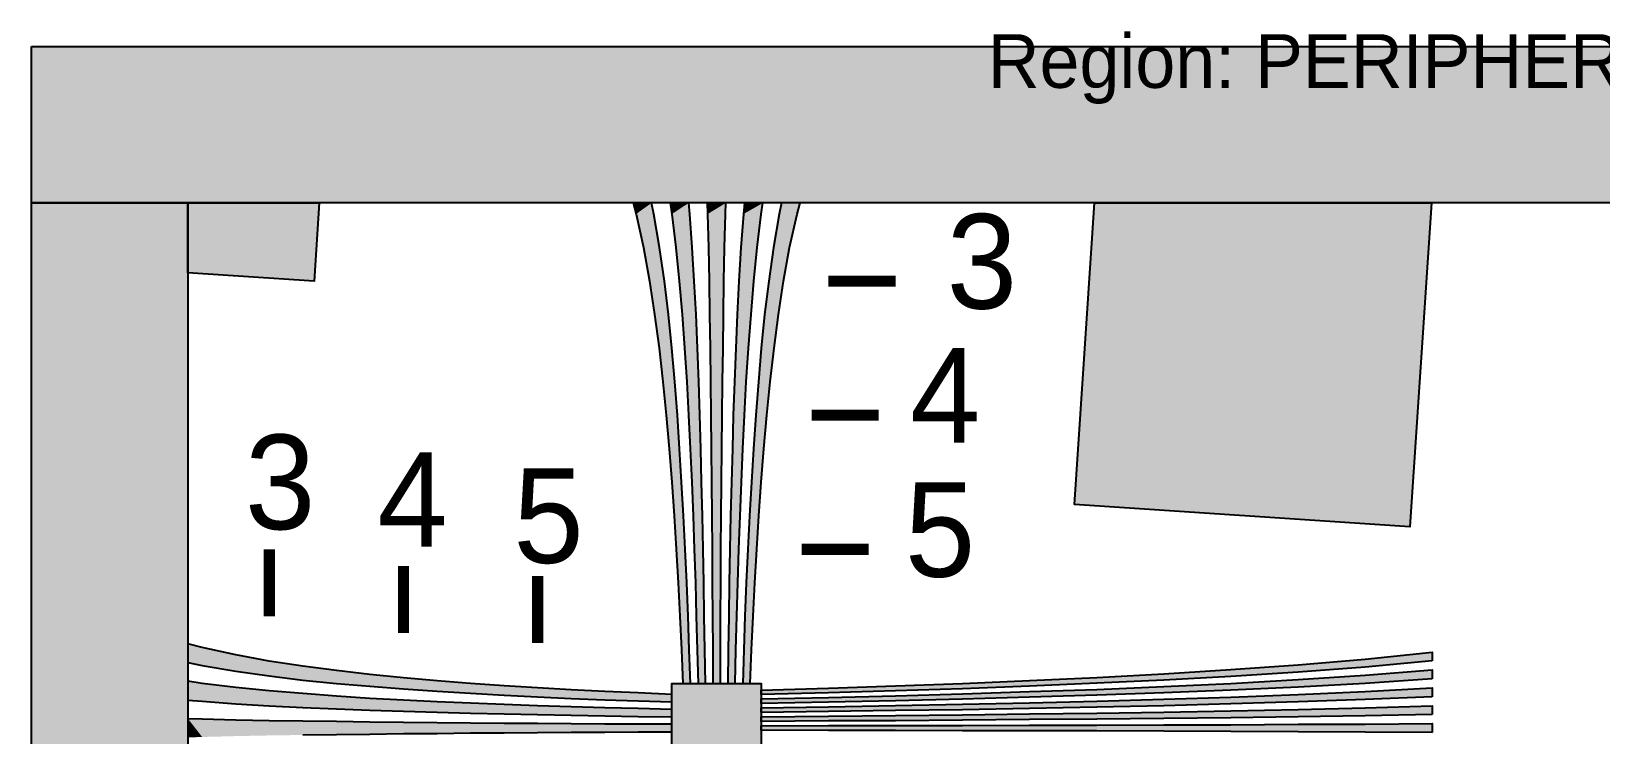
# Model space of a CAD drawing. Header units: millimetres. Extents: x 230 to 1352, y 76 to 935.
# Drawn here: x 229.8 to 510.5, y 809.1 to 935 of the extents above; entities that cross this region are included whole.
import ezdxf
from ezdxf.enums import TextEntityAlignment as Align

# ---------------------------------------------------------------- set-up
doc = ezdxf.new("R2010")
doc.units = ezdxf.units.MM
for name, color, linetype in [('FRAME', 7, 'Continuous'), ('LABELS', 7, 'Continuous'), ('NOTES', 7, 'Continuous'), ('PERIPHERY', 7, 'Continuous')]:
    doc.layers.add(name, color=color, linetype=linetype)

msp = doc.modelspace()

# ---------------------------------------------------------------- hatches: boundary and pattern name
at = {"layer": 'FRAME', "true_color": 0x000000}
h = msp.add_hatch(color=7, dxfattribs=at)
h.dxf.hatch_style = 1
h.paths.add_polyline_path([(229.8, 932.25), (1352.44, 932.25), (1352.44, 904.25), (229.8, 904.25), (229.8, 932.25)])
h = msp.add_hatch(color=7, dxfattribs=at)
h.dxf.hatch_style = 1
h.paths.add_polyline_path([(229.8, 904.25), (257.8, 904.25), (257.8, 104.25), (229.8, 104.25), (229.8, 904.25)])
at = {"layer": 'PERIPHERY', "true_color": 0x000000}
h = msp.add_hatch(color=7, dxfattribs=at)
h.dxf.hatch_style = 1
h.paths.add_polyline_path([(281.28, 904.25), (280.35, 890.26), (257.8, 891.76), (257.8, 904.25), (281.28, 904.25)])
h = msp.add_hatch(color=7, dxfattribs=at)
h.dxf.hatch_style = 1
h.paths.add_polyline_path([(337.41, 904.25), (337.94, 902.26), (339.26, 896.26), (340.35, 890.26), (341.26, 884.26), (342.06, 878.26), (342.74, 872.26), (343.34, 866.26), (343.86, 860.26), (344.34, 854.26), (344.79, 848.26), (345.14, 842.26), (345.5, 836.26), (345.78, 830.26), (346.07, 824.26), (346.34, 818.26), (347.67, 818.26), (347.46, 824.26), (347.26, 830.26), (347.02, 836.26), (346.74, 842.26), (346.46, 848.26), (346.1, 854.26), (345.74, 860.26), (345.34, 866.26), (344.86, 872.26), (344.34, 878.26), (343.74, 884.26), (343.02, 890.26), (342.14, 896.26), (341.14, 902.26), (340.73, 904.25), (337.41, 904.25)])
h = msp.add_hatch(color=7, dxfattribs=at)
h.dxf.hatch_style = 1
h.paths.add_polyline_path([(344.05, 904.25), (344.34, 902.26), (345.07, 896.26), (345.67, 890.26), (346.19, 884.26), (346.63, 878.26), (347.03, 872.26), (347.35, 866.26), (347.63, 860.26), (347.91, 854.26), (348.15, 848.26), (348.35, 842.26), (348.55, 836.26), (348.71, 830.26), (348.87, 824.26), (349.03, 818.26), (350.35, 818.26), (350.27, 824.26), (350.15, 830.26), (350.06, 836.26), (349.94, 842.26), (349.83, 848.26), (349.67, 854.26), (349.51, 860.26), (349.35, 866.26), (349.15, 872.26), (348.91, 878.26), (348.67, 884.26), (348.35, 890.26), (347.99, 896.26), (347.55, 902.26), (347.37, 904.25), (344.05, 904.25)])
h = msp.add_hatch(color=7, dxfattribs=at)
h.dxf.hatch_style = 1
h.paths.add_polyline_path([(350.69, 904.25), (350.75, 902.26), (350.91, 896.26), (351.03, 890.26), (351.11, 884.26), (351.19, 878.26), (351.27, 872.26), (351.35, 866.26), (351.39, 860.26), (351.47, 854.26), (351.51, 848.26), (351.55, 842.26), (351.59, 836.26), (351.63, 830.26), (351.67, 824.26), (351.67, 818.26), (353.03, 818.26), (353.03, 824.26), (353.07, 830.26), (353.11, 836.26), (353.14, 842.26), (353.18, 848.26), (353.22, 854.26), (353.3, 860.26), (353.34, 866.26), (353.43, 872.26), (353.51, 878.26), (353.59, 884.26), (353.67, 890.26), (353.79, 896.26), (353.95, 902.26), (354, 904.25), (350.69, 904.25)])
h = msp.add_hatch(color=7, dxfattribs=at)
h.dxf.hatch_style = 1
h.paths.add_polyline_path([(357.32, 904.25), (357.15, 902.26), (356.7, 896.26), (356.34, 890.26), (356.02, 884.26), (355.78, 878.26), (355.54, 872.26), (355.34, 866.26), (355.18, 860.26), (355.02, 854.26), (354.86, 848.26), (354.74, 842.26), (354.62, 836.26), (354.54, 830.26), (354.42, 824.26), (354.34, 818.26), (355.66, 818.26), (355.82, 824.26), (355.98, 830.26), (356.14, 836.26), (356.34, 842.26), (356.55, 848.26), (356.79, 854.26), (357.06, 860.26), (357.34, 866.26), (357.66, 872.26), (358.07, 878.26), (358.51, 884.26), (359.02, 890.26), (359.63, 896.26), (360.35, 902.26), (360.64, 904.25), (357.32, 904.25)])
h = msp.add_hatch(color=7, dxfattribs=at)
h.dxf.hatch_style = 1
h.paths.add_polyline_path([(363.96, 904.25), (363.55, 902.26), (362.55, 896.26), (361.67, 890.26), (360.95, 884.26), (360.35, 878.26), (359.83, 872.26), (359.35, 866.26), (358.95, 860.26), (358.59, 854.26), (358.23, 848.26), (357.95, 842.26), (357.66, 836.26), (357.42, 830.26), (357.22, 824.26), (357.02, 818.26), (358.34, 818.26), (358.62, 824.26), (358.9, 830.26), (359.18, 836.26), (359.54, 842.26), (359.9, 848.26), (360.34, 854.26), (360.82, 860.26), (361.34, 866.26), (361.94, 872.26), (362.62, 878.26), (363.42, 884.26), (364.34, 890.26), (365.42, 896.26), (366.74, 902.26), (367.27, 904.25), (363.96, 904.25)])
h = msp.add_hatch(color=7, dxfattribs=at)
h.dxf.hatch_style = 1
h.paths.add_polyline_path([(480.21, 904.25), (476.35, 846.26), (416.35, 850.25), (419.95, 904.25), (480.21, 904.25)])
h = msp.add_hatch(color=7, dxfattribs=at)
h.dxf.hatch_style = 1
h.paths.add_polyline_path([(257.8, 821.99), (260.35, 821.46), (266.35, 820.46), (272.35, 819.58), (278.35, 818.86), (284.35, 818.26), (290.35, 817.74), (296.35, 817.26), (302.35, 816.86), (308.35, 816.5), (314.35, 816.14), (320.35, 815.86), (326.35, 815.58), (332.35, 815.34), (338.35, 815.14), (344.35, 814.94), (344.35, 816.26), (338.35, 816.54), (332.35, 816.82), (326.35, 817.1), (320.35, 817.46), (314.35, 817.82), (308.35, 818.26), (302.35, 818.74), (296.35, 819.27), (290.35, 819.86), (284.35, 820.55), (278.35, 821.34), (272.35, 822.26), (266.35, 823.34), (260.35, 824.66), (257.8, 825.34), (257.8, 821.99)])
h = msp.add_hatch(color=7, dxfattribs=at)
h.dxf.hatch_style = 1
h.paths.add_polyline_path([(480.34, 822.27), (468.34, 821.18), (456.34, 820.26), (444.34, 819.51), (432.34, 818.83), (420.34, 818.27), (408.34, 817.78), (396.34, 817.31), (384.34, 816.95), (372.34, 816.59), (360.34, 816.27), (360.34, 817.06), (372.34, 817.43), (384.34, 817.82), (396.34, 818.26), (408.34, 818.78), (420.34, 819.34), (432.34, 819.98), (444.34, 820.74), (456.34, 821.58), (468.34, 822.62), (480.34, 823.86), (480.34, 822.27)])
h = msp.add_hatch(color=7, dxfattribs=at)
h.dxf.hatch_style = 1
h.paths.add_polyline_path([(480.34, 819.06), (468.34, 818.26), (456.34, 817.59), (444.34, 817.03), (432.34, 816.55), (420.34, 816.15), (408.34, 815.79), (396.34, 815.43), (384.34, 815.15), (372.34, 814.91), (360.34, 814.66), (360.34, 815.47), (372.34, 815.74), (384.34, 816.03), (396.34, 816.38), (408.34, 816.78), (420.34, 817.19), (432.34, 817.7), (444.34, 818.26), (456.34, 818.94), (468.34, 819.7), (480.34, 820.66), (480.34, 819.06)])
h = msp.add_hatch(color=7, dxfattribs=at)
h.dxf.hatch_style = 1
h.paths.add_polyline_path([(257.8, 815.28), (260.35, 815.06), (266.35, 814.62), (272.35, 814.26), (278.35, 813.94), (284.35, 813.7), (290.35, 813.46), (296.35, 813.26), (302.35, 813.1), (308.35, 812.94), (314.35, 812.78), (320.35, 812.66), (326.35, 812.54), (332.35, 812.46), (338.35, 812.34), (344.35, 812.26), (344.35, 813.58), (338.35, 813.74), (332.35, 813.9), (326.35, 814.06), (320.35, 814.26), (314.35, 814.46), (308.35, 814.7), (302.35, 814.98), (296.35, 815.26), (290.35, 815.58), (284.35, 815.98), (278.35, 816.42), (272.35, 816.94), (266.35, 817.54), (260.35, 818.26), (257.8, 818.63), (257.8, 815.28)])
h = msp.add_hatch(color=7, dxfattribs=at)
h.dxf.hatch_style = 1
h.paths.add_polyline_path([(360.35, 802.26), (344.34, 802.26), (344.34, 818.26), (360.35, 818.26), (360.35, 802.26)])
h = msp.add_hatch(color=7, dxfattribs=at)
h.dxf.hatch_style = 1
h.paths.add_polyline_path([(480.34, 815.87), (468.34, 815.35), (456.34, 814.95), (444.34, 814.58), (432.34, 814.26), (420.34, 813.98), (408.34, 813.78), (396.34, 813.54), (384.34, 813.39), (372.34, 813.23), (360.34, 813.07), (360.34, 813.86), (372.34, 814.07), (384.34, 814.27), (396.34, 814.51), (408.34, 814.79), (420.34, 815.07), (432.34, 815.43), (444.34, 815.79), (456.34, 816.27), (468.34, 816.83), (480.34, 817.46), (480.34, 815.87)])
h = msp.add_hatch(color=7, dxfattribs=at)
h.dxf.hatch_style = 1
h.paths.add_polyline_path([(480.34, 812.67), (468.34, 812.46), (456.34, 812.26), (444.34, 812.1), (432.34, 811.98), (420.34, 811.86), (408.34, 811.78), (396.34, 811.66), (384.34, 811.58), (372.34, 811.54), (360.34, 811.46), (360.34, 812.26), (372.34, 812.38), (384.34, 812.5), (396.34, 812.62), (408.34, 812.78), (420.34, 812.94), (432.34, 813.1), (444.34, 813.34), (456.34, 813.58), (468.34, 813.9), (480.34, 814.26), (480.34, 812.67)])
h = msp.add_hatch(color=7, dxfattribs=at)
h.dxf.hatch_style = 1
h.paths.add_polyline_path([(257.8, 808.59), (260.35, 808.66), (266.35, 808.82), (272.35, 808.94), (278.35, 809.02), (284.35, 809.1), (290.35, 809.18), (296.35, 809.26), (302.35, 809.3), (308.35, 809.38), (314.35, 809.42), (320.35, 809.46), (326.35, 809.5), (332.35, 809.54), (338.35, 809.58), (344.35, 809.58), (344.35, 810.94), (338.35, 810.94), (332.35, 810.98), (326.35, 811.02), (320.35, 811.06), (314.35, 811.1), (308.35, 811.14), (302.35, 811.22), (296.35, 811.26), (290.35, 811.34), (284.35, 811.42), (278.35, 811.5), (272.35, 811.58), (266.35, 811.7), (260.35, 811.86), (257.8, 811.93), (257.8, 808.59)])
h = msp.add_hatch(color=7, dxfattribs=at)
h.dxf.hatch_style = 1
h.paths.add_polyline_path([(480.34, 809.47), (468.34, 809.55), (456.34, 809.58), (444.34, 809.67), (432.34, 809.71), (420.34, 809.74), (408.34, 809.79), (396.34, 809.79), (384.34, 809.82), (372.34, 809.82), (360.34, 809.86), (360.34, 810.66), (372.34, 810.7), (384.34, 810.7), (396.34, 810.74), (408.34, 810.78), (420.34, 810.78), (432.34, 810.82), (444.34, 810.86), (456.34, 810.94), (468.34, 810.98), (480.34, 811.06), (480.34, 809.47)])

# ---------------------------------------------------------------- linework, layer by layer
at = {"layer": 'FRAME', "color": 250}
for points in [[(229.8, 932.25), (1352.44, 932.25), (1352.44, 904.25), (229.8, 904.25), (229.8, 932.25)], [(229.8, 904.25), (257.8, 904.25), (257.8, 104.25), (229.8, 104.25), (229.8, 904.25)]]:
    msp.add_lwpolyline(points, close=True, dxfattribs=at)
at = {"layer": 'FRAME', "color": 250, "true_color": 0x000000}
for points in [[(229.8, 932.25), (229.8, 904.25), (1352.44, 904.25)], [(1352.44, 904.25), (1352.44, 932.25), (229.8, 932.25)], [(229.8, 904.25), (229.8, 104.25), (257.8, 104.25)], [(257.8, 104.25), (257.8, 904.25), (229.8, 904.25)]]:
    msp.add_solid(points, dxfattribs=at)
at = {"layer": 'PERIPHERY', "color": 250}
for points in [[(281.28, 904.25), (280.35, 890.26), (257.8, 891.76), (257.8, 904.25), (281.28, 904.25)], [(337.41, 904.25), (337.94, 902.26), (339.26, 896.26), (340.35, 890.26), (341.26, 884.26), (342.06, 878.26), (342.74, 872.26), (343.34, 866.26), (343.86, 860.26), (344.34, 854.26), (344.79, 848.26), (345.14, 842.26), (345.5, 836.26), (345.78, 830.26), (346.07, 824.26), (346.34, 818.26), (347.67, 818.26), (347.46, 824.26), (347.26, 830.26), (347.02, 836.26), (346.74, 842.26), (346.46, 848.26), (346.1, 854.26), (345.74, 860.26), (345.34, 866.26), (344.86, 872.26), (344.34, 878.26), (343.74, 884.26), (343.02, 890.26), (342.14, 896.26), (341.14, 902.26), (340.73, 904.25), (337.41, 904.25)], [(344.05, 904.25), (344.34, 902.26), (345.07, 896.26), (345.67, 890.26), (346.19, 884.26), (346.63, 878.26), (347.03, 872.26), (347.35, 866.26), (347.63, 860.26), (347.91, 854.26), (348.15, 848.26), (348.35, 842.26), (348.55, 836.26), (348.71, 830.26), (348.87, 824.26), (349.03, 818.26), (350.35, 818.26), (350.27, 824.26), (350.15, 830.26), (350.06, 836.26), (349.94, 842.26), (349.83, 848.26), (349.67, 854.26), (349.51, 860.26), (349.35, 866.26), (349.15, 872.26), (348.91, 878.26), (348.67, 884.26), (348.35, 890.26), (347.99, 896.26), (347.55, 902.26), (347.37, 904.25), (344.05, 904.25)], [(350.69, 904.25), (350.75, 902.26), (350.91, 896.26), (351.03, 890.26), (351.11, 884.26), (351.19, 878.26), (351.27, 872.26), (351.35, 866.26), (351.39, 860.26), (351.47, 854.26), (351.51, 848.26), (351.55, 842.26), (351.59, 836.26), (351.63, 830.26), (351.67, 824.26), (351.67, 818.26), (353.03, 818.26), (353.03, 824.26), (353.07, 830.26), (353.11, 836.26), (353.14, 842.26), (353.18, 848.26), (353.22, 854.26), (353.3, 860.26), (353.34, 866.26), (353.43, 872.26), (353.51, 878.26), (353.59, 884.26), (353.67, 890.26), (353.79, 896.26), (353.95, 902.26), (354, 904.25), (350.69, 904.25)], [(357.32, 904.25), (357.15, 902.26), (356.7, 896.26), (356.34, 890.26), (356.02, 884.26), (355.78, 878.26), (355.54, 872.26), (355.34, 866.26), (355.18, 860.26), (355.02, 854.26), (354.86, 848.26), (354.74, 842.26), (354.62, 836.26), (354.54, 830.26), (354.42, 824.26), (354.34, 818.26), (355.66, 818.26), (355.82, 824.26), (355.98, 830.26), (356.14, 836.26), (356.34, 842.26), (356.55, 848.26), (356.79, 854.26), (357.06, 860.26), (357.34, 866.26), (357.66, 872.26), (358.07, 878.26), (358.51, 884.26), (359.02, 890.26), (359.63, 896.26), (360.35, 902.26), (360.64, 904.25), (357.32, 904.25)], [(363.96, 904.25), (363.55, 902.26), (362.55, 896.26), (361.67, 890.26), (360.95, 884.26), (360.35, 878.26), (359.83, 872.26), (359.35, 866.26), (358.95, 860.26), (358.59, 854.26), (358.23, 848.26), (357.95, 842.26), (357.66, 836.26), (357.42, 830.26), (357.22, 824.26), (357.02, 818.26), (358.34, 818.26), (358.62, 824.26), (358.9, 830.26), (359.18, 836.26), (359.54, 842.26), (359.9, 848.26), (360.34, 854.26), (360.82, 860.26), (361.34, 866.26), (361.94, 872.26), (362.62, 878.26), (363.42, 884.26), (364.34, 890.26), (365.42, 896.26), (366.74, 902.26), (367.27, 904.25), (363.96, 904.25)], [(480.21, 904.25), (476.35, 846.26), (416.35, 850.25), (419.95, 904.25), (480.21, 904.25)], [(257.8, 821.99), (260.35, 821.46), (266.35, 820.46), (272.35, 819.58), (278.35, 818.86), (284.35, 818.26), (290.35, 817.74), (296.35, 817.26), (302.35, 816.86), (308.35, 816.5), (314.35, 816.14), (320.35, 815.86), (326.35, 815.58), (332.35, 815.34), (338.35, 815.14), (344.35, 814.94), (344.35, 816.26), (338.35, 816.54), (332.35, 816.82), (326.35, 817.1), (320.35, 817.46), (314.35, 817.82), (308.35, 818.26), (302.35, 818.74), (296.35, 819.27), (290.35, 819.86), (284.35, 820.55), (278.35, 821.34), (272.35, 822.26), (266.35, 823.34), (260.35, 824.66), (257.8, 825.34), (257.8, 821.99)], [(480.34, 822.27), (468.34, 821.18), (456.34, 820.26), (444.34, 819.51), (432.34, 818.83), (420.34, 818.27), (408.34, 817.78), (396.34, 817.31), (384.34, 816.95), (372.34, 816.59), (360.34, 816.27), (360.34, 817.06), (372.34, 817.43), (384.34, 817.82), (396.34, 818.26), (408.34, 818.78), (420.34, 819.34), (432.34, 819.98), (444.34, 820.74), (456.34, 821.58), (468.34, 822.62), (480.34, 823.86), (480.34, 822.27)], [(480.34, 819.06), (468.34, 818.26), (456.34, 817.59), (444.34, 817.03), (432.34, 816.55), (420.34, 816.15), (408.34, 815.79), (396.34, 815.43), (384.34, 815.15), (372.34, 814.91), (360.34, 814.66), (360.34, 815.47), (372.34, 815.74), (384.34, 816.03), (396.34, 816.38), (408.34, 816.78), (420.34, 817.19), (432.34, 817.7), (444.34, 818.26), (456.34, 818.94), (468.34, 819.7), (480.34, 820.66), (480.34, 819.06)], [(257.8, 815.28), (260.35, 815.06), (266.35, 814.62), (272.35, 814.26), (278.35, 813.94), (284.35, 813.7), (290.35, 813.46), (296.35, 813.26), (302.35, 813.1), (308.35, 812.94), (314.35, 812.78), (320.35, 812.66), (326.35, 812.54), (332.35, 812.46), (338.35, 812.34), (344.35, 812.26), (344.35, 813.58), (338.35, 813.74), (332.35, 813.9), (326.35, 814.06), (320.35, 814.26), (314.35, 814.46), (308.35, 814.7), (302.35, 814.98), (296.35, 815.26), (290.35, 815.58), (284.35, 815.98), (278.35, 816.42), (272.35, 816.94), (266.35, 817.54), (260.35, 818.26), (257.8, 818.63), (257.8, 815.28)], [(360.35, 802.26), (344.34, 802.26), (344.34, 818.26), (360.35, 818.26), (360.35, 802.26)], [(480.34, 815.87), (468.34, 815.35), (456.34, 814.95), (444.34, 814.58), (432.34, 814.26), (420.34, 813.98), (408.34, 813.78), (396.34, 813.54), (384.34, 813.39), (372.34, 813.23), (360.34, 813.07), (360.34, 813.86), (372.34, 814.07), (384.34, 814.27), (396.34, 814.51), (408.34, 814.79), (420.34, 815.07), (432.34, 815.43), (444.34, 815.79), (456.34, 816.27), (468.34, 816.83), (480.34, 817.46), (480.34, 815.87)], [(480.34, 812.67), (468.34, 812.46), (456.34, 812.26), (444.34, 812.1), (432.34, 811.98), (420.34, 811.86), (408.34, 811.78), (396.34, 811.66), (384.34, 811.58), (372.34, 811.54), (360.34, 811.46), (360.34, 812.26), (372.34, 812.38), (384.34, 812.5), (396.34, 812.62), (408.34, 812.78), (420.34, 812.94), (432.34, 813.1), (444.34, 813.34), (456.34, 813.58), (468.34, 813.9), (480.34, 814.26), (480.34, 812.67)], [(480.34, 809.47), (468.34, 809.55), (456.34, 809.58), (444.34, 809.67), (432.34, 809.71), (420.34, 809.74), (408.34, 809.79), (396.34, 809.79), (384.34, 809.82), (372.34, 809.82), (360.34, 809.86), (360.34, 810.66), (372.34, 810.7), (384.34, 810.7), (396.34, 810.74), (408.34, 810.78), (420.34, 810.78), (432.34, 810.82), (444.34, 810.86), (456.34, 810.94), (468.34, 810.98), (480.34, 811.06), (480.34, 809.47)]]:
    msp.add_lwpolyline(points, close=True, dxfattribs=at)
at = {"layer": 'PERIPHERY', "color": 250, "lineweight": 35, "const_width": 2}
for points in [[(372.35, 890.26), (384.35, 890.26)], [(369.35, 866.26), (381.35, 866.26)], [(272.35, 830.26), (272.35, 842.26)], [(367.55, 842.26), (379.55, 842.26)], [(296.35, 827.26), (296.35, 839.26)], [(320.34, 825.46), (320.34, 837.46)]]:
    msp.add_lwpolyline(points, dxfattribs=at)
at = {"layer": 'PERIPHERY', "color": 250}
msp.add_lwpolyline([(278.35, 809.02), (284.35, 809.1), (290.35, 809.18), (296.35, 809.26), (302.35, 809.3), (308.35, 809.38), (314.35, 809.42), (320.35, 809.46), (326.35, 809.5), (332.35, 809.54), (338.35, 809.58), (344.35, 809.58), (344.35, 810.94), (338.35, 810.94), (332.35, 810.98), (326.35, 811.02), (320.35, 811.06), (314.35, 811.1), (308.35, 811.14), (302.35, 811.22), (296.35, 811.26), (290.35, 811.34), (284.35, 811.42), (278.35, 811.5), (272.35, 811.58), (266.35, 811.7), (260.35, 811.86), (257.8, 811.93), (257.8, 808.59)], dxfattribs=at)
at = {"layer": 'PERIPHERY', "color": 250, "true_color": 0x000000}
for points in [[(281.28, 904.25), (257.8, 904.25), (257.8, 891.76)], [(257.8, 891.76), (280.35, 890.26), (281.28, 904.25)], [(340.73, 904.25), (337.41, 904.25), (337.94, 902.26)], [(340.73, 904.25), (337.94, 902.26), (339.26, 896.26)], [(340.73, 904.25), (339.26, 896.26), (340.35, 890.26)], [(340.73, 904.25), (340.35, 890.26), (341.26, 884.26)], [(340.73, 904.25), (341.26, 884.26), (342.06, 878.26)], [(340.73, 904.25), (342.06, 878.26), (342.74, 872.26)], [(340.73, 904.25), (342.74, 872.26), (343.34, 866.26)], [(340.73, 904.25), (343.34, 866.26), (343.86, 860.26)], [(340.73, 904.25), (343.86, 860.26), (344.34, 854.26)], [(340.73, 904.25), (344.34, 854.26), (344.79, 848.26)], [(340.73, 904.25), (344.79, 848.26), (347.67, 818.26)], [(340.73, 904.25), (347.67, 818.26), (347.46, 824.26)], [(340.73, 904.25), (347.46, 824.26), (347.26, 830.26)], [(340.73, 904.25), (347.26, 830.26), (347.02, 836.26)], [(340.73, 904.25), (347.02, 836.26), (346.74, 842.26)], [(340.73, 904.25), (346.74, 842.26), (346.46, 848.26)], [(340.73, 904.25), (346.46, 848.26), (346.1, 854.26)], [(340.73, 904.25), (346.1, 854.26), (345.74, 860.26)], [(340.73, 904.25), (345.74, 860.26), (345.34, 866.26)], [(340.73, 904.25), (345.34, 866.26), (344.86, 872.26)], [(340.73, 904.25), (344.86, 872.26), (344.34, 878.26)], [(340.73, 904.25), (344.34, 878.26), (343.74, 884.26)], [(340.73, 904.25), (343.74, 884.26), (343.02, 890.26)], [(340.73, 904.25), (343.02, 890.26), (342.14, 896.26)], [(342.14, 896.26), (341.14, 902.26), (340.73, 904.25)], [(347.37, 904.25), (344.05, 904.25), (344.34, 902.26)], [(347.37, 904.25), (344.34, 902.26), (345.07, 896.26)], [(347.37, 904.25), (345.07, 896.26), (345.67, 890.26)], [(347.37, 904.25), (345.67, 890.26), (346.19, 884.26)], [(347.37, 904.25), (346.19, 884.26), (346.63, 878.26)], [(347.37, 904.25), (346.63, 878.26), (347.03, 872.26)], [(347.37, 904.25), (347.03, 872.26), (347.35, 866.26)], [(347.37, 904.25), (347.35, 866.26), (347.63, 860.26)], [(347.37, 904.25), (347.63, 860.26), (347.91, 854.26)], [(347.37, 904.25), (347.91, 854.26), (348.15, 848.26)], [(347.37, 904.25), (348.15, 848.26), (348.35, 842.26)], [(347.37, 904.25), (348.35, 842.26), (348.55, 836.26)], [(347.37, 904.25), (348.55, 836.26), (348.71, 830.26)], [(347.37, 904.25), (348.71, 830.26), (348.87, 824.26)], [(347.37, 904.25), (348.87, 824.26), (349.03, 818.26)], [(347.37, 904.25), (349.03, 818.26), (350.35, 818.26)], [(347.37, 904.25), (350.35, 818.26), (350.27, 824.26)], [(347.37, 904.25), (350.27, 824.26), (350.15, 830.26)], [(347.37, 904.25), (350.15, 830.26), (350.06, 836.26)], [(347.37, 904.25), (350.06, 836.26), (349.94, 842.26)], [(347.37, 904.25), (349.94, 842.26), (349.83, 848.26)], [(347.37, 904.25), (349.83, 848.26), (349.67, 854.26)], [(347.37, 904.25), (349.67, 854.26), (349.51, 860.26)], [(347.37, 904.25), (349.51, 860.26), (349.35, 866.26)], [(347.37, 904.25), (349.35, 866.26), (349.15, 872.26)], [(347.37, 904.25), (349.15, 872.26), (348.91, 878.26)], [(347.37, 904.25), (348.91, 878.26), (348.67, 884.26)], [(347.37, 904.25), (348.67, 884.26), (348.35, 890.26)], [(347.37, 904.25), (348.35, 890.26), (347.99, 896.26)], [(347.99, 896.26), (347.55, 902.26), (347.37, 904.25)], [(354, 904.25), (350.69, 904.25), (350.75, 902.26)], [(354, 904.25), (350.75, 902.26), (350.91, 896.26)], [(354, 904.25), (350.91, 896.26), (351.03, 890.26)], [(354, 904.25), (351.03, 890.26), (351.11, 884.26)], [(354, 904.25), (351.11, 884.26), (351.19, 878.26)], [(354, 904.25), (351.19, 878.26), (351.27, 872.26)], [(354, 904.25), (351.27, 872.26), (351.35, 866.26)], [(354, 904.25), (351.35, 866.26), (351.39, 860.26)], [(354, 904.25), (351.39, 860.26), (351.47, 854.26)], [(354, 904.25), (351.47, 854.26), (351.51, 848.26)], [(354, 904.25), (351.51, 848.26), (351.55, 842.26)], [(354, 904.25), (351.55, 842.26), (351.59, 836.26)], [(354, 904.25), (351.59, 836.26), (351.63, 830.26)], [(354, 904.25), (351.63, 830.26), (351.67, 824.26)], [(354, 904.25), (351.67, 824.26), (351.67, 818.26)], [(354, 904.25), (351.67, 818.26), (353.79, 896.26)], [(360.64, 904.25), (355.78, 878.26), (355.54, 872.26)], [(355.54, 872.26), (360.35, 902.26), (360.64, 904.25)], [(360.64, 904.25), (356.02, 884.26), (355.78, 878.26)], [(360.64, 904.25), (356.34, 890.26), (356.02, 884.26)], [(360.64, 904.25), (356.7, 896.26), (356.34, 890.26)], [(360.64, 904.25), (357.15, 902.26), (356.7, 896.26)], [(360.64, 904.25), (357.32, 904.25), (357.15, 902.26)], [(367.27, 904.25), (361.67, 890.26), (360.95, 884.26)], [(360.95, 884.26), (366.74, 902.26), (367.27, 904.25)], [(367.27, 904.25), (362.55, 896.26), (361.67, 890.26)], [(367.27, 904.25), (363.55, 902.26), (362.55, 896.26)], [(367.27, 904.25), (363.96, 904.25), (363.55, 902.26)], [(480.21, 904.25), (419.95, 904.25), (416.35, 850.25)], [(416.35, 850.25), (476.35, 846.26), (480.21, 904.25)], [(355.54, 872.26), (359.63, 896.26), (360.35, 902.26)], [(360.95, 884.26), (365.42, 896.26), (366.74, 902.26)], [(351.67, 818.26), (353.67, 890.26), (353.79, 896.26)], [(355.54, 872.26), (359.02, 890.26), (359.63, 896.26)], [(360.95, 884.26), (364.34, 890.26), (365.42, 896.26)], [(351.67, 818.26), (353.59, 884.26), (353.67, 890.26)], [(355.54, 872.26), (358.51, 884.26), (359.02, 890.26)], [(360.95, 884.26), (363.42, 884.26), (364.34, 890.26)], [(351.67, 818.26), (353.51, 878.26), (353.59, 884.26)], [(355.54, 872.26), (358.07, 878.26), (358.51, 884.26)], [(360.95, 884.26), (357.22, 824.26), (357.02, 818.26)], [(360.95, 884.26), (357.02, 818.26), (358.34, 818.26)], [(360.95, 884.26), (357.42, 830.26), (357.22, 824.26)], [(360.95, 884.26), (357.66, 836.26), (357.42, 830.26)], [(360.95, 884.26), (357.95, 842.26), (357.66, 836.26)], [(360.95, 884.26), (358.23, 848.26), (357.95, 842.26)], [(360.95, 884.26), (358.59, 854.26), (358.23, 848.26)], [(360.95, 884.26), (358.34, 818.26), (358.62, 824.26)], [(360.95, 884.26), (358.95, 860.26), (358.59, 854.26)], [(360.95, 884.26), (358.62, 824.26), (358.9, 830.26)], [(360.95, 884.26), (358.9, 830.26), (359.18, 836.26)], [(360.95, 884.26), (359.35, 866.26), (358.95, 860.26)], [(360.95, 884.26), (359.18, 836.26), (359.54, 842.26)], [(360.95, 884.26), (359.83, 872.26), (359.35, 866.26)], [(360.95, 884.26), (359.54, 842.26), (359.9, 848.26)], [(360.95, 884.26), (360.35, 878.26), (359.83, 872.26)], [(360.95, 884.26), (359.9, 848.26), (360.34, 854.26)], [(360.95, 884.26), (360.34, 854.26), (360.82, 860.26)], [(360.95, 884.26), (360.82, 860.26), (361.34, 866.26)], [(360.95, 884.26), (361.34, 866.26), (361.94, 872.26)], [(360.95, 884.26), (361.94, 872.26), (362.62, 878.26)], [(360.95, 884.26), (362.62, 878.26), (363.42, 884.26)], [(351.67, 818.26), (353.43, 872.26), (353.51, 878.26)], [(355.54, 872.26), (357.66, 872.26), (358.07, 878.26)], [(351.67, 818.26), (353.34, 866.26), (353.43, 872.26)], [(355.54, 872.26), (354.42, 824.26), (354.34, 818.26)], [(355.54, 872.26), (354.34, 818.26), (355.66, 818.26)], [(355.54, 872.26), (354.54, 830.26), (354.42, 824.26)], [(355.54, 872.26), (354.62, 836.26), (354.54, 830.26)], [(355.54, 872.26), (354.74, 842.26), (354.62, 836.26)], [(355.54, 872.26), (354.86, 848.26), (354.74, 842.26)], [(355.54, 872.26), (355.02, 854.26), (354.86, 848.26)], [(355.54, 872.26), (355.18, 860.26), (355.02, 854.26)], [(355.54, 872.26), (355.34, 866.26), (355.18, 860.26)], [(355.54, 872.26), (355.66, 818.26), (355.82, 824.26)], [(355.54, 872.26), (355.82, 824.26), (355.98, 830.26)], [(355.54, 872.26), (355.98, 830.26), (356.14, 836.26)], [(355.54, 872.26), (356.14, 836.26), (356.34, 842.26)], [(355.54, 872.26), (356.34, 842.26), (356.55, 848.26)], [(355.54, 872.26), (356.55, 848.26), (356.79, 854.26)], [(355.54, 872.26), (356.79, 854.26), (357.06, 860.26)], [(355.54, 872.26), (357.06, 860.26), (357.34, 866.26)], [(355.54, 872.26), (357.34, 866.26), (357.66, 872.26)], [(351.67, 818.26), (353.3, 860.26), (353.34, 866.26)], [(351.67, 818.26), (353.22, 854.26), (353.3, 860.26)], [(351.67, 818.26), (353.18, 848.26), (353.22, 854.26)], [(344.79, 848.26), (345.14, 842.26), (347.67, 818.26)], [(351.67, 818.26), (353.14, 842.26), (353.18, 848.26)], [(345.14, 842.26), (345.5, 836.26), (347.67, 818.26)], [(351.67, 818.26), (353.11, 836.26), (353.14, 842.26)], [(345.5, 836.26), (345.78, 830.26), (346.07, 824.26)], [(345.5, 836.26), (346.07, 824.26), (347.67, 818.26)], [(351.67, 818.26), (353.07, 830.26), (353.11, 836.26)], [(351.67, 818.26), (353.03, 824.26), (353.07, 830.26)], [(257.8, 825.34), (257.8, 821.99), (260.35, 821.46)], [(257.8, 825.34), (260.35, 821.46), (266.35, 820.46)], [(257.8, 825.34), (266.35, 820.46), (272.35, 819.58)], [(257.8, 825.34), (272.35, 819.58), (278.35, 818.86)], [(257.8, 825.34), (278.35, 818.86), (284.35, 818.26)], [(284.35, 818.26), (260.35, 824.66), (257.8, 825.34)], [(284.35, 818.26), (266.35, 823.34), (260.35, 824.66)], [(284.35, 818.26), (272.35, 822.26), (266.35, 823.34)], [(346.07, 824.26), (346.34, 818.26), (347.67, 818.26)], [(351.67, 818.26), (353.03, 818.26), (353.03, 824.26)], [(480.34, 822.27), (468.34, 822.62), (456.34, 821.58)], [(480.34, 822.27), (480.34, 823.86), (468.34, 822.62)], [(284.35, 818.26), (278.35, 821.34), (272.35, 822.26)], [(284.35, 818.26), (284.35, 820.55), (278.35, 821.34)], [(284.35, 818.26), (290.35, 819.86), (284.35, 820.55)], [(284.35, 818.26), (296.35, 819.27), (290.35, 819.86)], [(480.34, 822.27), (420.34, 819.34), (360.34, 816.27)], [(480.34, 822.27), (360.34, 816.27), (372.34, 816.59)], [(480.34, 822.27), (372.34, 816.59), (384.34, 816.95)], [(480.34, 822.27), (384.34, 816.95), (396.34, 817.31)], [(480.34, 822.27), (396.34, 817.31), (408.34, 817.78)], [(480.34, 822.27), (408.34, 817.78), (420.34, 818.27)], [(480.34, 822.27), (432.34, 819.98), (420.34, 819.34)], [(480.34, 822.27), (420.34, 818.27), (432.34, 818.83)], [(480.34, 822.27), (444.34, 820.74), (432.34, 819.98)], [(480.34, 822.27), (432.34, 818.83), (444.34, 819.51)], [(480.34, 822.27), (456.34, 821.58), (444.34, 820.74)], [(480.34, 822.27), (444.34, 819.51), (456.34, 820.26)], [(456.34, 820.26), (468.34, 821.18), (480.34, 822.27)], [(480.34, 819.06), (468.34, 819.7), (456.34, 818.94)], [(480.34, 819.06), (480.34, 820.66), (468.34, 819.7)], [(257.8, 818.63), (257.8, 815.28), (260.35, 815.06)], [(257.8, 818.63), (260.35, 815.06), (266.35, 814.62)], [(257.8, 818.63), (266.35, 814.62), (272.35, 814.26)], [(257.8, 818.63), (272.35, 814.26), (278.35, 813.94)], [(257.8, 818.63), (278.35, 813.94), (284.35, 813.7)], [(257.8, 818.63), (284.35, 813.7), (290.35, 813.46)], [(290.35, 813.46), (260.35, 818.26), (257.8, 818.63)], [(290.35, 813.46), (266.35, 817.54), (260.35, 818.26)], [(290.35, 813.46), (272.35, 816.94), (266.35, 817.54)], [(290.35, 813.46), (278.35, 816.42), (272.35, 816.94)], [(284.35, 818.26), (302.35, 818.74), (296.35, 819.27)], [(284.35, 818.26), (308.35, 818.26), (302.35, 818.74)], [(284.35, 818.26), (290.35, 817.74), (296.35, 817.26)], [(284.35, 818.26), (296.35, 817.26), (302.35, 816.86)], [(284.35, 818.26), (302.35, 816.86), (308.35, 816.5)], [(284.35, 818.26), (308.35, 816.5), (314.35, 816.14)], [(284.35, 818.26), (314.35, 816.14), (320.35, 815.86)], [(284.35, 818.26), (320.35, 815.86), (326.35, 815.58)], [(284.35, 818.26), (326.35, 815.58), (332.35, 815.34)], [(284.35, 818.26), (332.35, 815.34), (338.35, 815.14)], [(284.35, 818.26), (338.35, 815.14), (344.35, 814.94)], [(284.35, 818.26), (344.35, 814.94), (344.35, 816.26)], [(284.35, 818.26), (344.35, 816.26), (338.35, 816.54)], [(284.35, 818.26), (338.35, 816.54), (332.35, 816.82)], [(284.35, 818.26), (332.35, 816.82), (326.35, 817.1)], [(284.35, 818.26), (326.35, 817.1), (320.35, 817.46)], [(284.35, 818.26), (320.35, 817.46), (314.35, 817.82)], [(284.35, 818.26), (314.35, 817.82), (308.35, 818.26)], [(360.35, 802.26), (360.35, 818.26), (344.34, 818.26)], [(344.34, 818.26), (344.34, 802.26), (360.35, 802.26)], [(420.34, 819.34), (408.34, 818.78), (360.34, 816.27)], [(480.34, 819.06), (396.34, 816.38), (360.34, 814.66)], [(480.34, 819.06), (360.34, 814.66), (372.34, 814.91)], [(408.34, 818.78), (396.34, 818.26), (360.34, 816.27)], [(396.34, 818.26), (384.34, 817.82), (360.34, 816.27)], [(384.34, 817.82), (372.34, 817.43), (360.34, 816.27)], [(372.34, 817.43), (360.34, 817.06), (360.34, 816.27)], [(480.34, 819.06), (372.34, 814.91), (384.34, 815.15)], [(480.34, 819.06), (384.34, 815.15), (396.34, 815.43)], [(480.34, 819.06), (408.34, 816.78), (396.34, 816.38)], [(480.34, 819.06), (396.34, 815.43), (408.34, 815.79)], [(480.34, 819.06), (420.34, 817.19), (408.34, 816.78)], [(480.34, 819.06), (408.34, 815.79), (420.34, 816.15)], [(480.34, 819.06), (432.34, 817.7), (420.34, 817.19)], [(480.34, 819.06), (420.34, 816.15), (432.34, 816.55)], [(480.34, 819.06), (444.34, 818.26), (432.34, 817.7)], [(480.34, 819.06), (432.34, 816.55), (444.34, 817.03)], [(480.34, 819.06), (456.34, 818.94), (444.34, 818.26)], [(480.34, 819.06), (444.34, 817.03), (456.34, 817.59)], [(456.34, 817.59), (468.34, 818.26), (480.34, 819.06)], [(480.34, 815.87), (468.34, 816.83), (456.34, 816.27)], [(480.34, 815.87), (480.34, 817.46), (468.34, 816.83)], [(290.35, 813.46), (284.35, 815.98), (278.35, 816.42)], [(290.35, 813.46), (290.35, 815.58), (284.35, 815.98)], [(290.35, 813.46), (296.35, 815.26), (290.35, 815.58)], [(290.35, 813.46), (302.35, 814.98), (296.35, 815.26)], [(290.35, 813.46), (308.35, 814.7), (302.35, 814.98)], [(290.35, 813.46), (314.35, 814.46), (308.35, 814.7)], [(290.35, 813.46), (320.35, 814.26), (314.35, 814.46)], [(290.35, 813.46), (326.35, 814.06), (320.35, 814.26)], [(290.35, 813.46), (332.35, 813.9), (326.35, 814.06)], [(396.34, 816.38), (384.34, 816.03), (360.34, 814.66)], [(384.34, 816.03), (372.34, 815.74), (360.34, 814.66)], [(480.34, 815.87), (372.34, 814.07), (360.34, 813.86)], [(480.34, 815.87), (360.34, 813.86), (360.34, 813.07)], [(480.34, 815.87), (360.34, 813.07), (372.34, 813.23)], [(372.34, 815.74), (360.34, 815.47), (360.34, 814.66)], [(480.34, 815.87), (384.34, 814.27), (372.34, 814.07)], [(480.34, 815.87), (372.34, 813.23), (384.34, 813.39)], [(480.34, 815.87), (396.34, 814.51), (384.34, 814.27)], [(480.34, 815.87), (384.34, 813.39), (396.34, 813.54)], [(480.34, 815.87), (408.34, 814.79), (396.34, 814.51)], [(480.34, 815.87), (396.34, 813.54), (408.34, 813.78)], [(480.34, 815.87), (420.34, 815.07), (408.34, 814.79)], [(480.34, 815.87), (408.34, 813.78), (420.34, 813.98)], [(480.34, 815.87), (432.34, 815.43), (420.34, 815.07)], [(480.34, 815.87), (420.34, 813.98), (432.34, 814.26)], [(480.34, 815.87), (444.34, 815.79), (432.34, 815.43)], [(480.34, 815.87), (432.34, 814.26), (444.34, 814.58)], [(480.34, 815.87), (456.34, 816.27), (444.34, 815.79)], [(480.34, 815.87), (444.34, 814.58), (456.34, 814.95)], [(456.34, 814.95), (468.34, 815.35), (480.34, 815.87)], [(480.34, 812.67), (480.34, 814.26), (468.34, 813.9)], [(257.8, 811.93), (257.8, 808.59), (260.35, 808.66)], [(257.8, 811.93), (260.35, 808.66), (266.35, 808.82)], [(257.8, 811.93), (266.35, 808.82), (272.35, 808.94)], [(257.8, 811.93), (272.35, 808.94), (278.35, 809.02)], [(257.8, 811.93), (278.35, 809.02), (284.35, 809.1)], [(257.8, 811.93), (284.35, 809.1), (290.35, 809.18)], [(257.8, 811.93), (290.35, 809.18), (296.35, 809.26)], [(257.8, 811.93), (296.35, 809.26), (302.35, 809.3)], [(257.8, 811.93), (302.35, 809.3), (308.35, 809.38)], [(257.8, 811.93), (308.35, 809.38), (314.35, 809.42)], [(257.8, 811.93), (314.35, 809.42), (320.35, 809.46)], [(257.8, 811.93), (320.35, 809.46), (326.35, 809.5)], [(257.8, 811.93), (326.35, 809.5), (332.35, 809.54)], [(257.8, 811.93), (332.35, 809.54), (338.35, 809.58)], [(257.8, 811.93), (338.35, 809.58), (344.35, 809.58)], [(344.35, 809.58), (260.35, 811.86), (257.8, 811.93)], [(344.35, 809.58), (266.35, 811.7), (260.35, 811.86)], [(344.35, 809.58), (272.35, 811.58), (266.35, 811.7)], [(344.35, 809.58), (278.35, 811.5), (272.35, 811.58)], [(344.35, 809.58), (284.35, 811.42), (278.35, 811.5)], [(344.35, 809.58), (290.35, 811.34), (284.35, 811.42)], [(290.35, 813.46), (338.35, 813.74), (332.35, 813.9)], [(290.35, 813.46), (344.35, 813.58), (338.35, 813.74)], [(290.35, 813.46), (344.35, 812.26), (344.35, 813.58)], [(290.35, 813.46), (296.35, 813.26), (302.35, 813.1)], [(290.35, 813.46), (302.35, 813.1), (308.35, 812.94)], [(290.35, 813.46), (308.35, 812.94), (314.35, 812.78)], [(290.35, 813.46), (314.35, 812.78), (320.35, 812.66)], [(290.35, 813.46), (320.35, 812.66), (326.35, 812.54)], [(290.35, 813.46), (326.35, 812.54), (332.35, 812.46)], [(290.35, 813.46), (332.35, 812.46), (338.35, 812.34)], [(290.35, 813.46), (338.35, 812.34), (344.35, 812.26)], [(344.35, 809.58), (296.35, 811.26), (290.35, 811.34)], [(344.35, 809.58), (302.35, 811.22), (296.35, 811.26)], [(344.35, 809.58), (308.35, 811.14), (302.35, 811.22)], [(344.35, 809.58), (314.35, 811.1), (308.35, 811.14)], [(480.34, 812.67), (372.34, 812.38), (360.34, 812.26)], [(480.34, 812.67), (360.34, 812.26), (360.34, 811.46)], [(480.34, 812.67), (360.34, 811.46), (372.34, 811.54)], [(480.34, 812.67), (384.34, 812.5), (372.34, 812.38)], [(480.34, 812.67), (372.34, 811.54), (384.34, 811.58)], [(480.34, 812.67), (396.34, 812.62), (384.34, 812.5)], [(480.34, 812.67), (384.34, 811.58), (396.34, 811.66)], [(480.34, 812.67), (408.34, 812.78), (396.34, 812.62)], [(480.34, 812.67), (396.34, 811.66), (408.34, 811.78)], [(480.34, 812.67), (420.34, 812.94), (408.34, 812.78)], [(480.34, 812.67), (408.34, 811.78), (420.34, 811.86)], [(480.34, 812.67), (432.34, 813.1), (420.34, 812.94)], [(480.34, 812.67), (420.34, 811.86), (432.34, 811.98)], [(480.34, 812.67), (444.34, 813.34), (432.34, 813.1)], [(480.34, 812.67), (432.34, 811.98), (444.34, 812.1)], [(480.34, 812.67), (456.34, 813.58), (444.34, 813.34)], [(480.34, 812.67), (444.34, 812.1), (456.34, 812.26)], [(480.34, 812.67), (468.34, 813.9), (456.34, 813.58)], [(456.34, 812.26), (468.34, 812.46), (480.34, 812.67)], [(344.35, 809.58), (320.35, 811.06), (314.35, 811.1)], [(344.35, 809.58), (326.35, 811.02), (320.35, 811.06)], [(344.35, 809.58), (332.35, 810.98), (326.35, 811.02)], [(344.35, 809.58), (338.35, 810.94), (332.35, 810.98)], [(344.35, 809.58), (344.35, 810.94), (338.35, 810.94)], [(480.34, 809.47), (372.34, 810.7), (360.34, 810.66)], [(360.34, 810.66), (360.34, 809.86), (372.34, 809.82)], [(360.34, 810.66), (372.34, 809.82), (384.34, 809.82)], [(360.34, 810.66), (384.34, 809.82), (396.34, 809.79)], [(360.34, 810.66), (396.34, 809.79), (408.34, 809.79)], [(360.34, 810.66), (408.34, 809.79), (420.34, 809.74)], [(360.34, 810.66), (420.34, 809.74), (432.34, 809.71)], [(360.34, 810.66), (432.34, 809.71), (444.34, 809.67)], [(360.34, 810.66), (444.34, 809.67), (456.34, 809.58)], [(360.34, 810.66), (456.34, 809.58), (468.34, 809.55)], [(360.34, 810.66), (468.34, 809.55), (480.34, 809.47)], [(480.34, 809.47), (384.34, 810.7), (372.34, 810.7)], [(480.34, 809.47), (396.34, 810.74), (384.34, 810.7)], [(480.34, 809.47), (408.34, 810.78), (396.34, 810.74)], [(480.34, 809.47), (420.34, 810.78), (408.34, 810.78)], [(480.34, 809.47), (432.34, 810.82), (420.34, 810.78)], [(480.34, 809.47), (444.34, 810.86), (432.34, 810.82)], [(480.34, 809.47), (456.34, 810.94), (444.34, 810.86)], [(480.34, 809.47), (468.34, 810.98), (456.34, 810.94)], [(480.34, 809.47), (480.34, 811.06), (468.34, 810.98)]]:
    msp.add_solid(points, dxfattribs=at)

# ---------------------------------------------------------------- texts
at = {"layer": 'LABELS', "color": 250}
for s, p in [('3', (393.51, 885.34)), ('4', (386.94, 861.34)), ('3', (268, 845.85)), ('4', (291.67, 842.7)), ('5', (316, 839.82)), ('5', (386.02, 837.34))]:
    msp.add_text(s, height=16.93, dxfattribs=at).set_placement(p)
at = {"layer": 'NOTES', "color": 250}
msp.add_text('Region: PERIPHERY   Aspect: 4:3   4X   Full PH=800 mm   Tile height=800 mm   If this tile fills the frame, multiply labeled LW/PH by 1.00', height=9.6, dxfattribs=at).set_placement((791.12, 929.65), align=Align.MIDDLE_CENTER)

doc.saveas('drawing.dxf')
